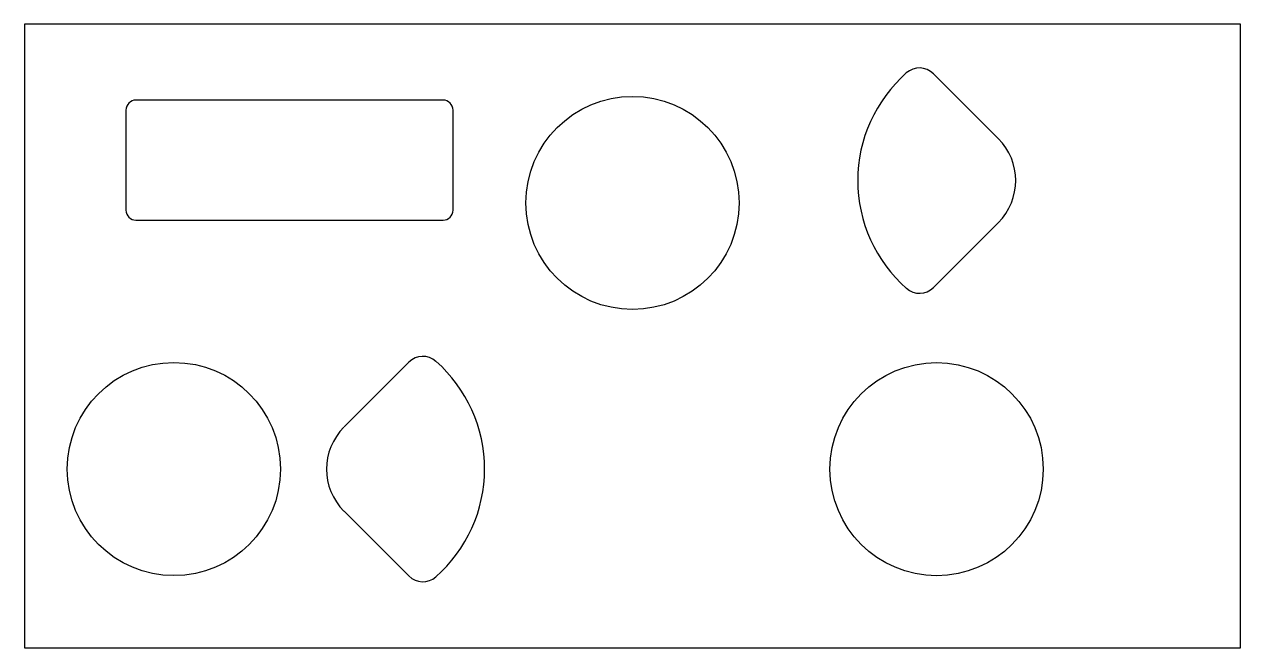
# Model space of a CAD drawing. Header units: millimetres. Extents: x -61 to 61, y -63 to 0.
import ezdxf

# ---------------------------------------------------------------- set-up
doc = ezdxf.new("R2010")
doc.units = ezdxf.units.MM

msp = doc.modelspace()

# ---------------------------------------------------------------- linework, layer by layer
at = {"color": 7, "linetype": 'Continuous', "lineweight": 25}
for p, q in [((61.26, 0), (-61.26, 0)), ((-61.26, 0), (-61.26, -62.83)), ((61.26, -62.83), (61.26, 0)), ((36.85, -11.51), (30.32, -4.98)), ((-19.08, -7.64), (-50.02, -7.64)), ((-51.02, -8.64), (-51.02, -18.74)), ((-18.08, -18.74), (-18.08, -8.64)), ((-50.02, -19.74), (-19.08, -19.74)), ((30.32, -26.52), (36.85, -20)), ((-22.53, -34.06), (-29.06, -40.58)), ((-29.06, -49.07), (-22.54, -55.59)), ((-61.26, -62.83), (61.26, -62.83))]:
    msp.add_line(p, q, dxfattribs=at)
for centre in [(0, -18), (-46.2, -44.82), (30.63, -44.83)]:
    msp.add_circle(centre, 10.74, dxfattribs=at)
for centre, radius, start, end in [((37.18, -15.75), 14.49, 131.4935, 228.5408), ((28.9, -6.4), 2, 45, 131.4935), ((-50.02, -8.64), 1, 90, 180), ((-19.08, -8.64), 1, 0, 90), ((32.6, -15.75), 6, 315, 45), ((-50.02, -18.74), 1, 180, 270), ((-19.08, -18.74), 1, 270, 0), ((28.91, -25.11), 2, 228.5408, 315), ((-21.12, -35.47), 2, 48.5065, 135), ((-29.39, -44.82), 14.49, 311.4592, 48.5065), ((-24.82, -44.83), 6, 135, 225), ((-21.12, -54.18), 2, 225, 311.4592)]:
    msp.add_arc(centre, radius, start, end, dxfattribs=at)

doc.saveas('drawing.dxf')
